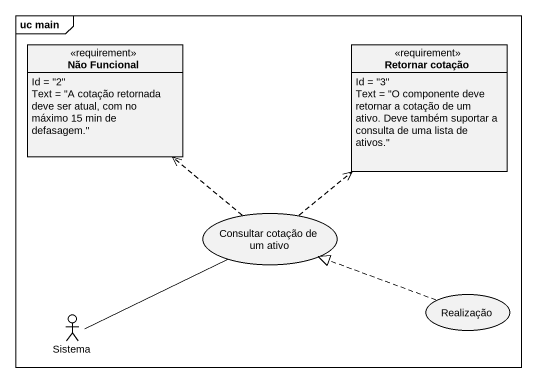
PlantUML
@startuml
mainframe uc main
allowmixing
hide circle
hide empty members
class "Não Funcional" as Não_Funcional <<requirement>> {
  Id = "2"
  Text = "A cotação retornada deve ser atual, com no máximo 15 min de defasagem."
}
class "Retornar cotação" as Retornar_cotação <<requirement>> {
  Id = "3"
  Text = "O componente deve retornar a cotação de um ativo. Deve também suportar a consulta de uma lista de ativos."
}
usecase "Consultar cotação de um ativo" as Consultar_cotação_de_um
actor Sistema
usecase Realização
Consultar_cotação_de_um .up.> Não_Funcional
Consultar_cotação_de_um .up.> Retornar_cotação
Sistema -right- Consultar_cotação_de_um
Realização .left.|> Consultar_cotação_de_um
@enduml
